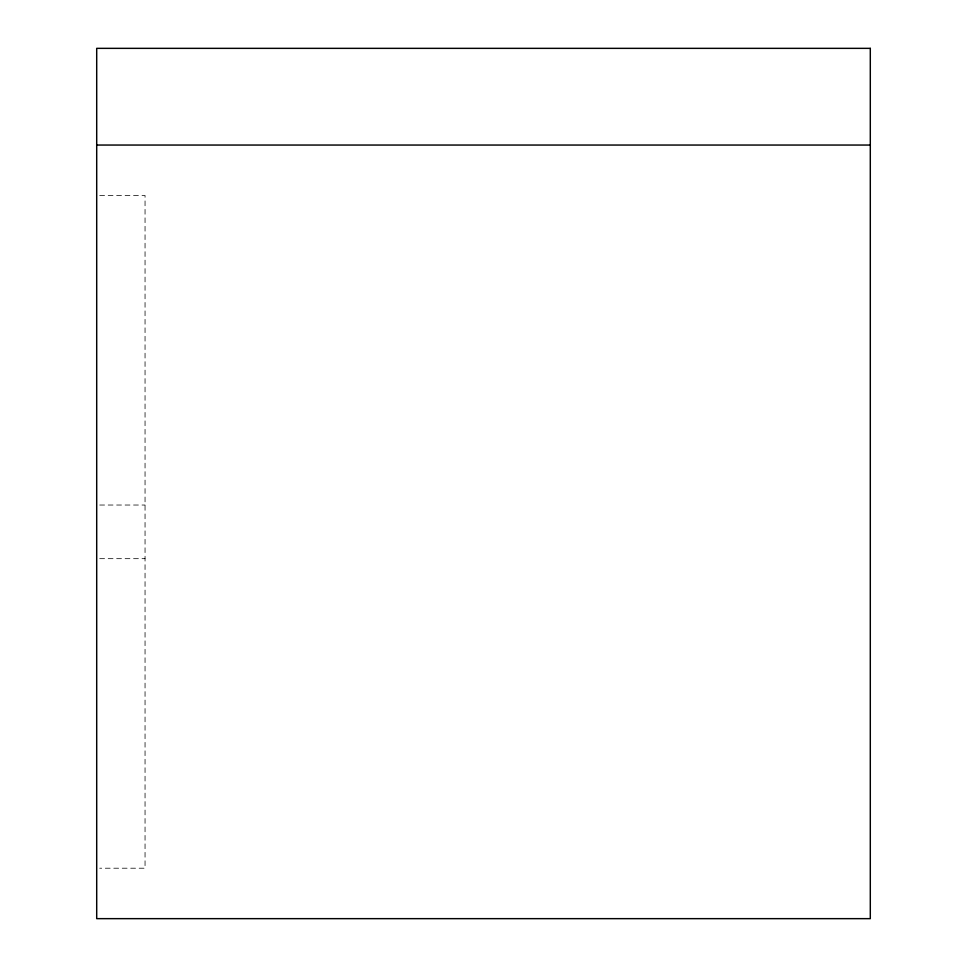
<?xml version="1.0" encoding="UTF-8"?>
<svg xmlns="http://www.w3.org/2000/svg" width="967" height="967" viewBox="0 0 967 967"><rect width="100%" height="100%" fill="white"/><g stroke="black" fill="none" stroke-linecap="round" stroke-linejoin="round"><path stroke-width="0.73" stroke-dasharray="4.83 3.63" d="M99.722 195.491L145.05 195.491L145.05 868.209L99.722 868.209M99.722 505.028L145.05 505.028M99.722 558.672L145.05 558.672"/><path stroke-width="1.45" d="M96.7 145.05L870.3 145.05M870.3 48.35L96.7 48.35L96.7 918.65L870.3 918.65L870.3 48.35"/></g></svg>
